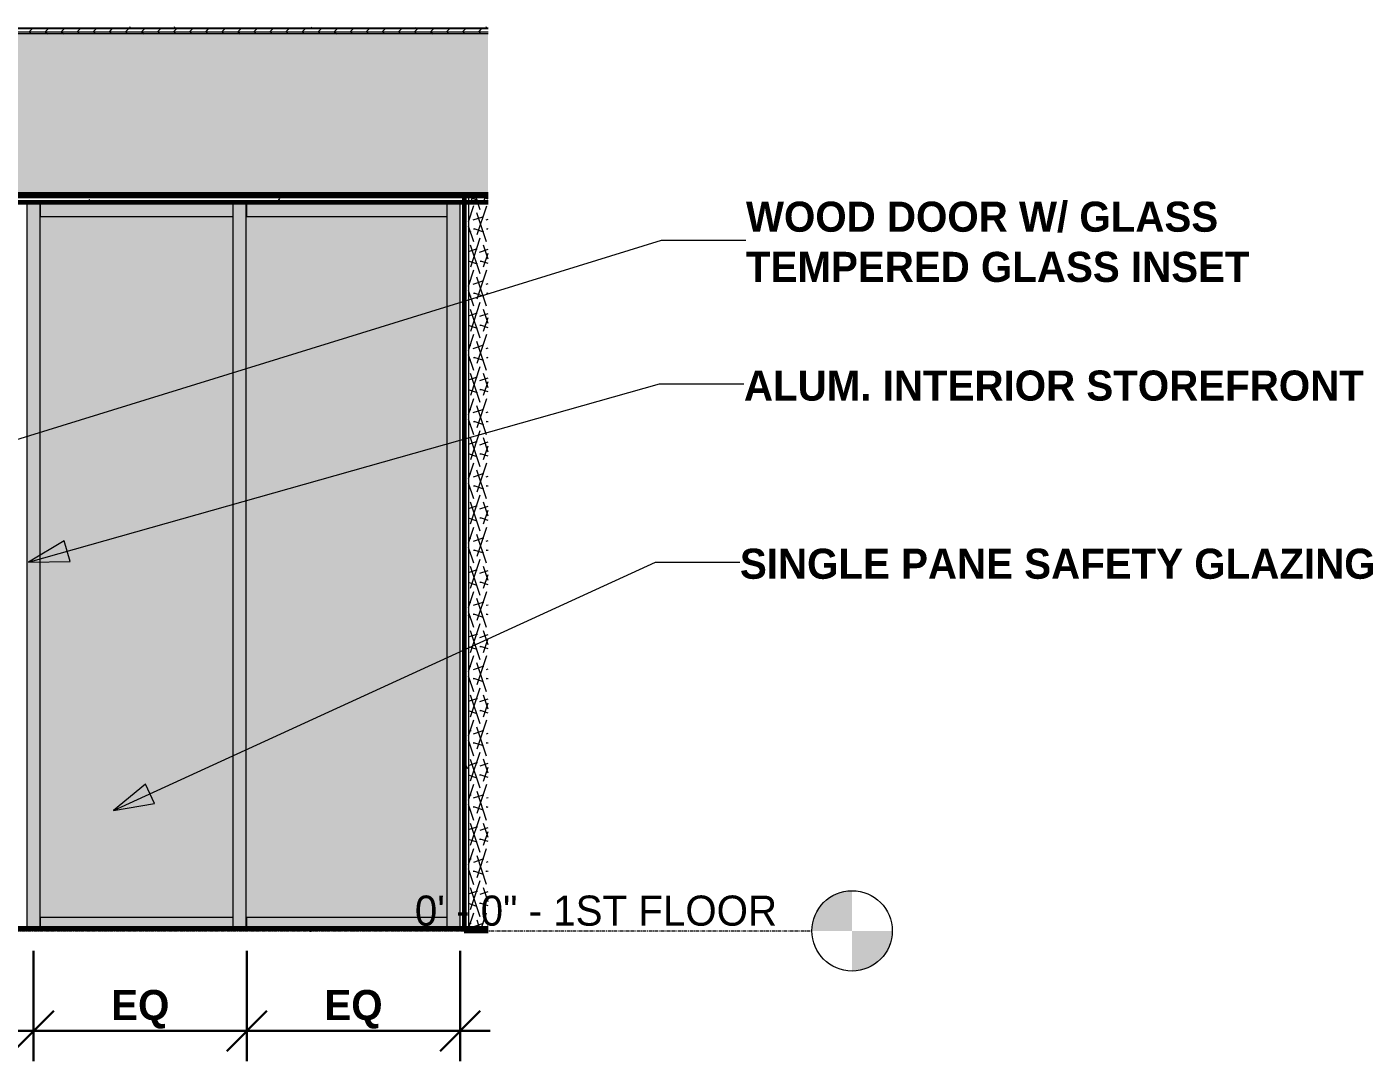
# Model space of a CAD drawing. Header units: inches. Extents: x -3547 to 717, y -19 to 229.
# Drawn here: x -832.6 to -631.5, y -19.5 to 135.1 of the extents above; entities that cross this region are included whole.
import ezdxf

# ---------------------------------------------------------------- set-up
doc = ezdxf.new("R2010")
doc.units = ezdxf.units.IN
doc.header["$MEASUREMENT"] = 0
doc.linetypes.add('Grid Line 1_2_', pattern=[0.875, 0.5, -0.125, 0.125, -0.125])
for name, color, linetype, lineweight in [('0-5', 90, 'Continuous', 5), ('A-ANNO-DIMS-1', 211, 'Continuous', 30), ('A-CLNG-1', 7, 'Continuous', 18), ('A-CLNG-4', 10, 'Continuous', 60), ('A-CLNG-5', 251, 'Continuous', 5), ('A-CLNG-PATT-1', 250, 'Continuous', 9), ('A-FLOR-2', 8, 'Continuous', 5), ('A-FLOR-4', 10, 'Continuous', 60), ('A-FLOR-LEVL', 51, 'Continuous', 9), ('A-FLOR-LEVL-1', 51, 'Grid Line 1_2_', 9), ('A-FLOR-MCUT-1', 7, 'Continuous', 18), ('A-FLOR-PATT-1', 250, 'Continuous', 9), ('A-FLOR-PATT-2', 253, 'Continuous', 9), ('A-FLOR-PATT-3', 252, 'Continuous', 9), ('A-GLAZ-CURT', 52, 'Continuous', 9), ('A-GLAZ-CWMG', 51, 'Continuous', 9), ('A-WALL', 113, 'Continuous', 18), ('A-WALL-PATT-1', 111, 'Continuous', 9), ('G-ANNO-TEXT', 231, 'Continuous', 9), ('I-WALL-2', 2, 'Continuous', 60)]:
    doc.layers.add(name, color=color, linetype=linetype, lineweight=lineweight)
doc.styles.add('Century Gothic', font='ufonts.com_century-gothic.ttf', dxfattribs={"height": 4.5})
doc.styles.add('Century Gothic_B', font='GOTHICB.TTF', dxfattribs={"height": 4.5})
doc.dimstyles.new('OD__1_16__Tol__', dxfattribs={"dimscale": 12, "dimtxt": 4.698757, "dimasz": 0.5, "dimexe": 0.375, "dimexo": 0.25, "dimgap": 0.0625, "dimtad": 1, "dimdec": 4, "dimrnd": 0.0625, "dimzin": 3, "dimdsep": 46, "dimlunit": 4, "dimtxsty": 'Century Gothic_B', "dimblk1": 'OBLIQUE', "dimblk2": 'OBLIQUE', "dimsah": 1, "dimcen": 0.09, "dimdle": 0.375, "dimazin": 0, "dimtfac": 1, "dimtdec": 4, "dimtix": 1, "dimtmove": 0, "dimatfit": 3, "dimfxl": 1, "dimtvp": 1, "dimtfill": 1, "dimfrac": 2, "dimtolj": 1, "dimtzin": 0, "dimlwd": 30, "dimlwe": 30, "dimarcsym": 2})
pattern_1 = [(0, (0, 0), (7.68, 1.92), [0.634, -5.126, 0.634, -5.126, -30.72]), (0, (0, 0), (7.68, 1.92), [-11.52, 0.634, -10.886, 0.634, -5.126, -13.44]), (0, (0, 0), (7.68, 1.92), [-28.8, 0.634, -3.206, 0.634, -8.966]), (120, (2.88, 0.96), (-5.50276878, 5.6910751), [0.634, -5.126, 0.634, -5.126, -30.72]), (120, (2.88, 0.96), (-5.50276878, 5.6910751), [-11.52, 0.634, -10.886, 0.634, -5.126, -13.44]), (120, (2.88, 0.96), (-5.50276878, 5.6910751), [-28.8, 0.634, -3.206, 0.634, -8.966]), (240, (3.84, 4.8), (-2.17723122, -7.6110751), [0.634, -5.126, 0.634, -5.126, -30.72]), (240, (3.84, 4.8), (-2.17723122, -7.6110751), [-11.52, 0.634, -10.886, 0.634, -5.126, -13.44]), (240, (3.84, 4.8), (-2.17723122, -7.6110751), [-28.8, 0.634, -3.206, 0.634, -8.966])]

# ---------------------------------------------------------------- blocks, each defined once
blk = doc.blocks.new('CTR - 1st Phase - Shell_rvt-3-INTERIOR ELEVATION - FITNESS ROOM _113_ - NORTH WALL')
at = {"layer": 'A-CLNG-5'}
blk.add_hatch(color=256, dxfattribs=at).paths.add_polyline_path([(11621.63, 109.5), (11641.24, 109.5), (11641.24, 109.88), (11644.16, 109.88), (11644.16, 110), (11474.15, 110), (11474.16, 109.5), (11608.15, 109.5)], flags=0)
at = {"layer": 'A-CLNG-PATT-1'}
h = blk.add_hatch(dxfattribs=at)
h.set_pattern_fill('FP_16', color=256, style=0, pattern_type=2)
h.set_pattern_definition([(0, (0, 0), (15.36, 3.84), [0.634, -10.886, 0.634, -10.886, -61.44]), (0, (0, 0), (15.36, 3.84), [-23.04, 0.634, -22.406, 0.634, -10.886, -26.88]), (0, (0, 0), (15.36, 3.84), [-57.6, 0.634, -7.046, 0.634, -18.566]), (120, (5.76, 1.92), (-11.0055376, 11.3821502), [0.634, -10.886, 0.634, -10.886, -61.44]), (120, (5.76, 1.92), (-11.0055376, 11.3821502), [-23.04, 0.634, -22.406, 0.634, -10.886, -26.88]), (120, (5.76, 1.92), (-11.0055376, 11.3821502), [-57.6, 0.634, -7.046, 0.634, -18.566]), (240, (7.68, 9.6), (-4.3544624, -15.2221502), [0.634, -10.886, 0.634, -10.886, -61.44]), (240, (7.68, 9.6), (-4.3544624, -15.2221502), [-23.04, 0.634, -22.406, 0.634, -10.886, -26.88]), (240, (7.68, 9.6), (-4.3544624, -15.2221502), [-57.6, 0.634, -7.046, 0.634, -18.566])])
h.paths.add_polyline_path([(11621.63, 108.87), (11641.24, 108.87), (11641.24, 109.5), (11474.15, 109.5), (11474.16, 108.87), (11608.14, 108.87)], flags=0)
at = {"layer": 'A-FLOR-2'}
blk.add_hatch(color=256, dxfattribs=at).paths.add_polyline_path([(11559.15, 134.75), (11644.16, 134.75), (11644.16, 134.87), (11474.15, 134.87), (11474.15, 134.75), (11516.65, 134.75)], flags=0)
at = {"layer": 'A-FLOR-PATT-1'}
h = blk.add_hatch(dxfattribs=at)
h.set_pattern_fill('FP_15', color=256, style=0, pattern_type=2)
h.set_pattern_definition([(135, (0, 0), (-2.12132034, -2.12132034), [])])
h.paths.add_polyline_path([(11637.99, 0), (11641.24, 0), (11641.24, 0.37), (11474.15, 0.37), (11474.16, 0), (11621.63, 0)], flags=0)
at = {"layer": 'A-FLOR-PATT-2'}
h = blk.add_hatch(dxfattribs=at)
h.set_pattern_fill('FP_13', color=256, style=0, pattern_type=2)
h.set_pattern_definition(pattern_1)
h.paths.add_polyline_path([(11644.16, 134.87), (11644.16, 135.06), (11474.15, 135.06), (11474.15, 134.87), (11559.15, 134.87)], flags=0)
h = blk.add_hatch(dxfattribs=at)
h.set_pattern_fill('FP_14', color=256, style=0, pattern_type=2)
h.set_pattern_definition([(0, (0, 0), (0, 2.399), []), (315, (0, 0), (2.3985062, 0), [3.393, -3.393]), (45, (0, 0), (2.3985062, 0), [3.393, -3.393])])
h.paths.add_polyline_path([(11559.15, 134), (11644.16, 134), (11644.16, 134.75), (11474.15, 134.75), (11474.15, 134), (11516.65, 134)], flags=0)
h = blk.add_hatch(dxfattribs=at)
h.set_pattern_fill('FP_13', color=256, style=0, pattern_type=2)
h.set_pattern_definition(pattern_1)
h.paths.add_polyline_path([(11516.65, -0.02), (11644.16, -0.02), (11644.16, 0), (11474.15, 0), (11474.15, -0.02), (11495.4, -0.02)], flags=0)
at = {"layer": 'A-FLOR-PATT-3'}
h = blk.add_hatch(dxfattribs=at)
h.set_pattern_fill('FP_12', color=256, style=0, pattern_type=2)
h.set_pattern_definition([(161.57, (0.24, 0.24), (-1.920451243, 0.000150352), [0, -13.661, 1.517, 0]), (18.43, (-0.24, 0.24), (-1.920451243, -0.000150352), [0, -13.661, 1.517, 0]), (108.43, (0.24, 0.24), (0.959969074, -4.80073665), [4.553, -10.625]), (71.57, (-0.24, 0.24), (0.959969074, 4.80073665), [4.553, -10.625])])
h.paths.add_polyline_path([(11474.15, 110), (11644.16, 110), (11644.16, 134), (11474.15, 134), (11474.15, 122.29)], flags=0)
at = {"layer": 'A-CLNG-1'}
blk.add_line((11644.16, 109.5), (11474.15, 109.5), dxfattribs=at)
at = {"layer": 'A-CLNG-4'}
for p, q in [((11644.16, 110), (11474.15, 110)), ((11474.15, 108.87), (11644.16, 108.87))]:
    blk.add_line(p, q, dxfattribs=at)
at = {"layer": 'A-FLOR-4'}
for p, q in [((11474.15, 110), (11644.16, 110)), ((11644.16, 0.37), (11474.15, 0.37))]:
    blk.add_line(p, q, dxfattribs=at)
at = {"layer": 'A-FLOR-MCUT-1'}
for p, q in [((11644.16, 134.87), (11474.15, 134.87)), ((11644.16, 134.75), (11474.15, 134.75)), ((11644.16, 134), (11474.15, 134)), ((11644.16, 0), (11474.15, 0))]:
    blk.add_line(p, q, dxfattribs=at)
blk = doc.blocks.new('Rectangular Mullion - 2_ x 4_ - INTERIOR-2186546-INTERIOR ELEVATION - FITNESS ROOM _113_ - NORTH WALL')
at = {"layer": 'A-GLAZ-CWMG'}
blk.add_hatch(color=256, dxfattribs=at).paths.add_polyline_path([(11621.63, 106.75), (11637.99, 106.75), (11637.99, 108.75), (11621.63, 108.75)], flags=0)
for p, q in [((11637.99, 108.75), (11621.63, 108.75)), ((11637.99, 108.75), (11637.99, 106.75)), ((11621.63, 106.75), (11637.99, 106.75))]:
    blk.add_line(p, q, dxfattribs=at)
blk = doc.blocks.new('Rectangular Mullion - 2_ x 4_ - INTERIOR-2183591-INTERIOR ELEVATION - FITNESS ROOM _113_ - NORTH WALL')
at = {"layer": 'A-GLAZ-CWMG'}
blk.add_hatch(color=256, dxfattribs=at).paths.add_polyline_path([(11639.99, 0.38), (11639.99, 85), (11637.99, 85), (11637.99, 0.38)], flags=0)
for p, q in [((11637.99, 85), (11637.99, 0.38)), ((11639.99, 0.38), (11639.99, 85))]:
    blk.add_line(p, q, dxfattribs=at)
blk = doc.blocks.new('System Panel - SINGLE PANE - SAFETY GLAZING-2187073-INTERIOR ELEVATION - FITNESS ROOM _113_ - NORTH WALL')
at = {"layer": 'A-GLAZ-CURT'}
blk.add_hatch(color=256, dxfattribs=at).paths.add_polyline_path([(11577.28, 2), (11606.03, 2), (11606.03, 106.75), (11577.28, 106.75), (11577.28, 67.52)], flags=0)
blk = doc.blocks.new('Rectangular Mullion - 2_ x 4_ - INTERIOR-2187069-INTERIOR ELEVATION - FITNESS ROOM _113_ - NORTH WALL')
at = {"layer": 'A-GLAZ-CWMG'}
blk.add_hatch(color=256, dxfattribs=at).paths.add_polyline_path([(11577.28, 0.38), (11606.03, 0.38), (11606.03, 2), (11577.28, 2)], flags=0)
for p, q in [((11577.28, 0.38), (11577.28, 2)), ((11606.03, 2), (11577.28, 2)), ((11606.03, 2), (11606.03, 0.38))]:
    blk.add_line(p, q, dxfattribs=at)
blk = doc.blocks.new('Rectangular Mullion - 2_ x 4_ - INTERIOR-2186757-INTERIOR ELEVATION - FITNESS ROOM _113_ - NORTH WALL')
at = {"layer": 'A-GLAZ-CWMG'}
blk.add_hatch(color=256, dxfattribs=at).paths.add_polyline_path([(11621.63, 0.38), (11621.63, 2), (11608.13, 2), (11608.13, 0.38)], flags=0)
for p in [(11608.13, 0.38), (11621.63, 2)]:
    blk.add_line(p, (11608.13, 2), dxfattribs=at)
blk = doc.blocks.new('Rectangular Mullion - 2_ x 4_ - INTERIOR-2183529-INTERIOR ELEVATION - FITNESS ROOM _113_ - NORTH WALL')
at = {"layer": 'A-GLAZ-CWMG'}
blk.add_hatch(color=256, dxfattribs=at).paths.add_polyline_path([(11545.42, 0.38), (11545.42, 85), (11543.42, 85), (11543.42, 0.38)], flags=0)
for p, q in [((11543.42, 85), (11543.42, 0.38)), ((11545.42, 0.38), (11545.42, 85))]:
    blk.add_line(p, q, dxfattribs=at)
blk = doc.blocks.new('Rectangular Mullion - 2_ x 4_ - INTERIOR-2183553-INTERIOR ELEVATION - FITNESS ROOM _113_ - NORTH WALL')
at = {"layer": 'A-GLAZ-CWMG'}
blk.add_hatch(color=256, dxfattribs=at).paths.add_polyline_path([(11637.99, 85), (11639.99, 85), (11639.99, 108.75), (11637.99, 108.75), (11637.99, 106.75)], flags=0)
for p, q in [((11637.99, 108.75), (11639.99, 108.75)), ((11637.99, 108.75), (11637.99, 85)), ((11639.99, 85), (11639.99, 108.75))]:
    blk.add_line(p, q, dxfattribs=at)
blk = doc.blocks.new('Rectangular Mullion - 2_ x 4_ - INTERIOR-2183532-INTERIOR ELEVATION - FITNESS ROOM _113_ - NORTH WALL')
at = {"layer": 'A-GLAZ-CWMG'}
blk.add_hatch(color=256, dxfattribs=at).paths.add_polyline_path([(11545.42, 85), (11545.42, 108.75), (11543.42, 108.75), (11543.42, 85)], flags=0)
for p, q in [((11543.42, 108.75), (11545.42, 108.75)), ((11543.42, 108.75), (11543.42, 85)), ((11545.42, 85), (11545.42, 108.75))]:
    blk.add_line(p, q, dxfattribs=at)
blk = doc.blocks.new('Rectangular Mullion - 2_ x 4_ - INTERIOR-2186758-INTERIOR ELEVATION - FITNESS ROOM _113_ - NORTH WALL')
at = {"layer": 'A-GLAZ-CWMG'}
blk.add_hatch(color=256, dxfattribs=at).paths.add_polyline_path([(11621.63, 106.75), (11621.63, 108.75), (11608.13, 108.75), (11608.13, 106.75)], flags=0)
for p, q in [((11608.13, 106.75), (11608.13, 108.75)), ((11621.63, 108.75), (11608.13, 108.75)), ((11608.13, 106.75), (11621.63, 106.75))]:
    blk.add_line(p, q, dxfattribs=at)
blk = doc.blocks.new('Rectangular Mullion - 2_ x 4_ - INTERIOR-2186549-INTERIOR ELEVATION - FITNESS ROOM _113_ - NORTH WALL')
at = {"layer": 'A-GLAZ-CWMG'}
blk.add_hatch(color=256, dxfattribs=at).paths.add_polyline_path([(11637.99, 0.38), (11637.99, 2), (11621.63, 2), (11621.63, 0.38)], flags=0)
for q in [(11621.63, 2), (11637.99, 0.38)]:
    blk.add_line((11637.99, 2), q, dxfattribs=at)
blk = doc.blocks.new('System Panel - SINGLE PANE - SAFETY GLAZING-2187074-INTERIOR ELEVATION - FITNESS ROOM _113_ - NORTH WALL')
at = {"layer": 'A-GLAZ-CURT'}
blk.add_hatch(color=256, dxfattribs=at).paths.add_polyline_path([(11608.03, 0.38), (11608.13, 0.38), (11608.13, 2), (11637.99, 2), (11637.99, 106.75), (11608.13, 106.75), (11608.13, 108.75), (11608.03, 108.75), (11608.03, 2)], flags=0)
blk.add_line((11608.13, 108.75), (11608.03, 108.75), dxfattribs=at)
blk = doc.blocks.new('Rectangular Mullion - 2_ x 4_ - INTERIOR-2187071-INTERIOR ELEVATION - FITNESS ROOM _113_ - NORTH WALL')
at = {"layer": 'A-GLAZ-CWMG'}
blk.add_hatch(color=256, dxfattribs=at).paths.add_polyline_path([(11606.03, 106.75), (11606.03, 108.75), (11577.28, 108.75), (11577.28, 106.75)], flags=0)
for p, q in [((11577.28, 106.75), (11577.28, 108.75)), ((11606.03, 108.75), (11577.28, 108.75)), ((11606.03, 108.75), (11606.03, 106.75)), ((11577.28, 106.75), (11606.03, 106.75))]:
    blk.add_line(p, q, dxfattribs=at)
blk = doc.blocks.new('Level - Level Head - Circle-50818-INTERIOR ELEVATION - FITNESS ROOM _113_ - NORTH WALL')
at = {"layer": 'A-FLOR-LEVL'}
h = blk.add_hatch(color=256, dxfattribs=at)
edge = h.paths.add_edge_path(flags=0)
edge.add_line((11698.53, 0), (11692.53, 0))
edge.add_arc((11698.53, 0), 6, 90, 180, ccw=False)
edge.add_line((11698.53, 6), (11698.53, 0))
h = blk.add_hatch(color=256, dxfattribs=at)
edge = h.paths.add_edge_path(flags=0)
edge.add_line((11698.53, -6), (11698.53, 0))
edge.add_line((11698.53, 0), (11704.53, 0))
edge.add_arc((11698.53, 0), 6, 270, 360, ccw=False)
blk.add_circle((11698.53, 0), 6, dxfattribs=at)
blk = doc.blocks.new('_Oblique')
at = {"color": 0, "linetype": 'ByBlock', "lineweight": -2}
blk.add_line((-0.5, -0.5), (0.5, 0.5), dxfattribs=at)
blk = doc.blocks.new('DIMBLOCK4-INTERIOR ELEVATION - FITNESS ROOM _113_ - NORTH WALL')
at = {"layer": 'A-ANNO-DIMS-1', "color": 0, "lineweight": 30, "transparency": 16777216}
for p, q in [((-863.47, -3), (-863.47, -19.45)), ((-831.61, -3), (-831.61, -19.45)), ((-867.97, -14.95), (-827.11, -14.95))]:
    blk.add_line(p, q, dxfattribs=at)
at = {"layer": 'Defpoints', "color": 0, "transparency": 16777216}
for p in [(-863.47, 0), (-831.61, 0), (-831.61, -14.95)]:
    blk.add_point(p, dxfattribs=at)
at = {"layer": 'A-ANNO-DIMS-1', "color": 0, "lineweight": 30, "transparency": 16777216, "xscale": 5.999999999999999, "yscale": 5.999999999999999, "zscale": 5.999999999999999, "rotation": 180}
blk.add_blockref('_Oblique', (-863.47, -14.95), dxfattribs=at)
at = {"layer": 'A-ANNO-DIMS-1', "color": 0, "lineweight": 30, "transparency": 16777216, "xscale": 5.999999999999999, "yscale": 5.999999999999999, "zscale": 5.999999999999999}
blk.add_blockref('_Oblique', (-831.61, -14.95), dxfattribs=at)
at = {"layer": 'A-ANNO-DIMS-1', "color": 0, "transparency": 16777216, "insert": (-847.54, -11.72), "char_height": 4.5, "attachment_point": 5, "style": 'Century Gothic_B', "bg_fill": 3, "box_fill_scale": 1.25, "bg_fill_color": 256, "bg_fill_true_color": 13158600, "bg_fill_transparency": 0}
blk.add_mtext('\\A1;EQ', dxfattribs=at)
blk = doc.blocks.new('DIMBLOCK5-INTERIOR ELEVATION - FITNESS ROOM _113_ - NORTH WALL')
at = {"layer": 'A-ANNO-DIMS-1', "color": 0, "lineweight": 30, "transparency": 16777216}
for p, q in [((-831.61, -3), (-831.61, -19.45)), ((-799.76, -3), (-799.76, -19.45)), ((-836.11, -14.95), (-795.26, -14.95))]:
    blk.add_line(p, q, dxfattribs=at)
at = {"layer": 'Defpoints', "color": 0, "transparency": 16777216}
for p in [(-831.61, 0), (-799.76, 0), (-799.76, -14.95)]:
    blk.add_point(p, dxfattribs=at)
at = {"layer": 'A-ANNO-DIMS-1', "color": 0, "lineweight": 30, "transparency": 16777216, "xscale": 5.999999999999999, "yscale": 5.999999999999999, "zscale": 5.999999999999999, "rotation": 180}
blk.add_blockref('_Oblique', (-831.61, -14.95), dxfattribs=at)
at = {"layer": 'A-ANNO-DIMS-1', "color": 0, "lineweight": 30, "transparency": 16777216, "xscale": 5.999999999999999, "yscale": 5.999999999999999, "zscale": 5.999999999999999}
blk.add_blockref('_Oblique', (-799.76, -14.95), dxfattribs=at)
at = {"layer": 'A-ANNO-DIMS-1', "color": 0, "transparency": 16777216, "insert": (-815.68, -11.72), "char_height": 4.5, "attachment_point": 5, "style": 'Century Gothic_B', "bg_fill": 3, "box_fill_scale": 1.25, "bg_fill_color": 256, "bg_fill_true_color": 13158600, "bg_fill_transparency": 0}
blk.add_mtext('\\A1;EQ', dxfattribs=at)
blk = doc.blocks.new('DIMBLOCK6-INTERIOR ELEVATION - FITNESS ROOM _113_ - NORTH WALL')
at = {"layer": 'A-ANNO-DIMS-1', "color": 0, "lineweight": 30, "transparency": 16777216}
for p, q in [((-799.76, -3), (-799.76, -19.45)), ((-767.9, -3), (-767.9, -19.45)), ((-804.26, -14.95), (-763.4, -14.95))]:
    blk.add_line(p, q, dxfattribs=at)
at = {"layer": 'Defpoints', "color": 0, "transparency": 16777216}
for p in [(-799.76, 0), (-767.9, 0), (-767.9, -14.95)]:
    blk.add_point(p, dxfattribs=at)
at = {"layer": 'A-ANNO-DIMS-1', "color": 0, "lineweight": 30, "transparency": 16777216, "xscale": 5.999999999999999, "yscale": 5.999999999999999, "zscale": 5.999999999999999, "rotation": 180}
blk.add_blockref('_Oblique', (-799.76, -14.95), dxfattribs=at)
at = {"layer": 'A-ANNO-DIMS-1', "color": 0, "lineweight": 30, "transparency": 16777216, "xscale": 5.999999999999999, "yscale": 5.999999999999999, "zscale": 5.999999999999999}
blk.add_blockref('_Oblique', (-767.9, -14.95), dxfattribs=at)
at = {"layer": 'A-ANNO-DIMS-1', "color": 0, "transparency": 16777216, "insert": (-783.83, -11.72), "char_height": 4.5, "attachment_point": 5, "style": 'Century Gothic_B', "bg_fill": 3, "box_fill_scale": 1.25, "bg_fill_color": 256, "bg_fill_true_color": 13158600, "bg_fill_transparency": 0}
blk.add_mtext('\\A1;EQ', dxfattribs=at)

msp = doc.modelspace()

# ---------------------------------------------------------------- hatches: boundary and pattern name
at = {"layer": 'A-WALL-PATT-1'}
h = msp.add_hatch(dxfattribs=at)
h.set_pattern_fill('FP_17', color=256, style=0, pattern_type=2)
h.set_pattern_definition([(0, (-12407.8886, 0), (15.36, 3.84), [0.634, -10.886, 0.634, -10.886, -61.44]), (0, (-12407.8886, 0), (15.36, 3.84), [-23.04, 0.634, -22.406, 0.634, -10.886, -26.88]), (0, (-12407.8886, 0), (15.36, 3.84), [-57.6, 0.634, -7.046, 0.634, -18.566]), (120, (-12402.1286, 1.92), (-11.0055376, 11.3821502), [0.634, -10.886, 0.634, -10.886, -61.44]), (120, (-12402.1286, 1.92), (-11.0055376, 11.3821502), [-23.04, 0.634, -22.406, 0.634, -10.886, -26.88]), (120, (-12402.1286, 1.92), (-11.0055376, 11.3821502), [-57.6, 0.634, -7.046, 0.634, -18.566]), (240, (-12400.2086, 9.6), (-4.3544624, -15.2221502), [0.634, -10.886, 0.634, -10.886, -61.44]), (240, (-12400.2086, 9.6), (-4.3544624, -15.2221502), [-23.04, 0.634, -22.406, 0.634, -10.886, -26.88]), (240, (-12400.2086, 9.6), (-4.3544624, -15.2221502), [-57.6, 0.634, -7.046, 0.634, -18.566])])
h.paths.add_polyline_path([(-767.27425, 0.375), (-766.64925, 0.375), (-766.64925, 108.875), (-767.27425, 108.875), (-767.27425, 2)], flags=0)
h = msp.add_hatch(dxfattribs=at)
h.set_pattern_fill('FP_12', color=256, style=0, pattern_type=2)
h.set_pattern_definition([(161.57, (-12407.64865, 0.24), (-1.920451243, 0.000150352), [0, -13.661, 1.517, 0]), (18.43, (-12408.12865, 0.24), (-1.920451243, -0.000150352), [0, -13.661, 1.517, 0]), (108.43, (-12407.64865, 0.24), (0.959969074, -4.80073665), [4.553, -10.625]), (71.57, (-12408.12865, 0.24), (0.959969074, 4.80073665), [4.553, -10.625])])
h.paths.add_polyline_path([(-763.72701, 0), (-763.72701, 109.875), (-766.64925, 109.875), (-766.64925, 0)], flags=0)
at = {"layer": 'G-ANNO-TEXT'}
for points in [[(-832.36605, 55.10212), (-826.15496, 55.18585), (-827.02895, 58.28018)], [(-819.66072, 17.97717), (-813.53681, 19.01753), (-814.87744, 21.94011)]]:
    msp.add_hatch(color=256, dxfattribs=at).paths.add_polyline_path(points, flags=0)

# ---------------------------------------------------------------- linework, layer by layer
at = {"layer": 'A-FLOR-LEVL-1'}
msp.add_line((-982.09925, 0), (-715.36169, 0), dxfattribs=at)
at = {"layer": 'A-WALL'}
msp.add_line((-766.64925, 109.875), (-766.64925, 0), dxfattribs=at)
at = {"layer": 'G-ANNO-TEXT'}
for p, q in [((-898.94938, 53.4036), (-737.82793, 103.20053)), ((-737.82793, 103.20053), (-725.20545, 103.20053)), ((-832.36605, 55.10212), (-738.12871, 81.7195)), ((-738.12871, 81.7195), (-725.50623, 81.7195)), ((-827.02895, 58.28018), (-832.36605, 55.10212)), ((-826.15496, 55.18585), (-827.02895, 58.28018)), ((-832.36605, 55.10212), (-826.15496, 55.18585)), ((-819.66072, 17.97717), (-738.72832, 55.10212)), ((-738.72832, 55.10212), (-726.10584, 55.10212)), ((-814.87744, 21.94011), (-819.66072, 17.97717)), ((-813.53681, 19.01753), (-814.87744, 21.94011)), ((-819.66072, 17.97717), (-813.53681, 19.01753))]:
    msp.add_line(p, q, dxfattribs=at)
at = {"layer": 'I-WALL-2'}
for p, q in [((-763.72701, 109.875), (-767.27425, 109.875)), ((-767.27425, 109.875), (-767.27425, 0)), ((-767.27425, 0), (-763.72701, 0))]:
    msp.add_line(p, q, dxfattribs=at)

# ---------------------------------------------------------------- block references
at = {"layer": '0-5'}
msp.add_blockref('CTR - 1st Phase - Shell_rvt-3-INTERIOR ELEVATION - FITNESS ROOM _113_ - NORTH WALL', (-12407.88865, 0), dxfattribs=at)
at = {"layer": 'A-FLOR-LEVL'}
msp.add_blockref('Level - Level Head - Circle-50818-INTERIOR ELEVATION - FITNESS ROOM _113_ - NORTH WALL', (-12407.88865, 0), dxfattribs=at)
at = {"layer": 'A-GLAZ-CURT'}
for name in ['System Panel - SINGLE PANE - SAFETY GLAZING-2187074-INTERIOR ELEVATION - FITNESS ROOM _113_ - NORTH WALL', 'System Panel - SINGLE PANE - SAFETY GLAZING-2187073-INTERIOR ELEVATION - FITNESS ROOM _113_ - NORTH WALL']:
    msp.add_blockref(name, (-12407.88865, 0), dxfattribs=at)
at = {"layer": 'A-GLAZ-CWMG'}
for name, p in [('Rectangular Mullion - 2_ x 4_ - INTERIOR-2183532-INTERIOR ELEVATION - FITNESS ROOM _113_ - NORTH WALL', (-12376.03201, 0)), ('Rectangular Mullion - 2_ x 4_ - INTERIOR-2187071-INTERIOR ELEVATION - FITNESS ROOM _113_ - NORTH WALL', (-12407.88865, 0)), ('Rectangular Mullion - 2_ x 4_ - INTERIOR-2183532-INTERIOR ELEVATION - FITNESS ROOM _113_ - NORTH WALL', (-12345.27497, 0)), ('Rectangular Mullion - 2_ x 4_ - INTERIOR-2186758-INTERIOR ELEVATION - FITNESS ROOM _113_ - NORTH WALL', (-12407.88865, 0)), ('Rectangular Mullion - 2_ x 4_ - INTERIOR-2186546-INTERIOR ELEVATION - FITNESS ROOM _113_ - NORTH WALL', (-12407.88865, 0)), ('Rectangular Mullion - 2_ x 4_ - INTERIOR-2183553-INTERIOR ELEVATION - FITNESS ROOM _113_ - NORTH WALL', (-12407.88865, 0)), ('Rectangular Mullion - 2_ x 4_ - INTERIOR-2183529-INTERIOR ELEVATION - FITNESS ROOM _113_ - NORTH WALL', (-12376.03201, 0)), ('Rectangular Mullion - 2_ x 4_ - INTERIOR-2183529-INTERIOR ELEVATION - FITNESS ROOM _113_ - NORTH WALL', (-12345.27497, 0)), ('Rectangular Mullion - 2_ x 4_ - INTERIOR-2183591-INTERIOR ELEVATION - FITNESS ROOM _113_ - NORTH WALL', (-12407.88865, 0)), ('Rectangular Mullion - 2_ x 4_ - INTERIOR-2187069-INTERIOR ELEVATION - FITNESS ROOM _113_ - NORTH WALL', (-12407.88865, 0)), ('Rectangular Mullion - 2_ x 4_ - INTERIOR-2186757-INTERIOR ELEVATION - FITNESS ROOM _113_ - NORTH WALL', (-12407.88865, 0)), ('Rectangular Mullion - 2_ x 4_ - INTERIOR-2186549-INTERIOR ELEVATION - FITNESS ROOM _113_ - NORTH WALL', (-12407.88865, 0))]:
    msp.add_blockref(name, p, dxfattribs=at)

# ---------------------------------------------------------------- texts
at = {"layer": 'A-FLOR-LEVL', "insert": (-774.66828, 5.27539), "char_height": 4.5, "width": 64.9935, "attachment_point": 1, "style": 'Century Gothic'}
msp.add_mtext('0\' - 0" - 1ST FLOOR', dxfattribs=at)
at = {"layer": 'G-ANNO-TEXT', "char_height": 4.5, "attachment_point": 1, "style": 'Century Gothic_B'}
for s, insert, width in [('WOOD DOOR W/ GLASS', (-725.20545, 108.95289), 89.082), ('TEMPERED GLASS INSET', (-725.20545, 101.45289), 84.0825), ('ALUM. INTERIOR STOREFRONT', (-725.50623, 83.72068), 106.353), ('SINGLE PANE SAFETY GLAZING', (-726.10584, 57.1033), 111.807)]:
    msp.add_mtext(s, dxfattribs=dict(at, insert=insert, width=width))

# ---------------------------------------------------------------- next in the draw order: dimensions: what is measured, and where the dimension line sits
at = {"layer": 'A-ANNO-DIMS-1'}
dim = msp.add_linear_dim(base=(-831.61253, -14.95345), p1=(-863.46917, 0), p2=(-831.61253, 0), text='EQ', dimstyle='OD__1_16__Tol__', override={"dimpost": '<>\\X', "dimfxl": 31.856641}, dxfattribs=at)
dim.commit()
dim.dimension.update_dxf_attribs({"geometry": 'DIMBLOCK4-INTERIOR ELEVATION - FITNESS ROOM _113_ - NORTH WALL', "text_midpoint": (-847.54085, -11.71942)})

# ---------------------------------------------------------------- next in the draw order: dimensions: what is measured, and where the dimension line sits
dim = msp.add_linear_dim(base=(-799.75589, -14.95345), p1=(-831.61253, 0), p2=(-799.75589, 0), text='EQ', dimstyle='OD__1_16__Tol__', override={"dimpost": '<>\\X', "dimfxl": 31.856641}, dxfattribs=at)
dim.commit()
dim.dimension.update_dxf_attribs({"geometry": 'DIMBLOCK5-INTERIOR ELEVATION - FITNESS ROOM _113_ - NORTH WALL', "text_midpoint": (-815.68421, -11.71942)})

# ---------------------------------------------------------------- next in the draw order: dimensions: what is measured, and where the dimension line sits
dim = msp.add_linear_dim(base=(-767.89925, -14.95345), p1=(-799.75589, 0), p2=(-767.89925, 0), text='EQ', dimstyle='OD__1_16__Tol__', override={"dimpost": '<>\\X', "dimfxl": 31.856641}, dxfattribs=at)
dim.commit()
dim.dimension.update_dxf_attribs({"geometry": 'DIMBLOCK6-INTERIOR ELEVATION - FITNESS ROOM _113_ - NORTH WALL', "text_midpoint": (-783.82757, -11.71942)})

doc.saveas('drawing.dxf')
